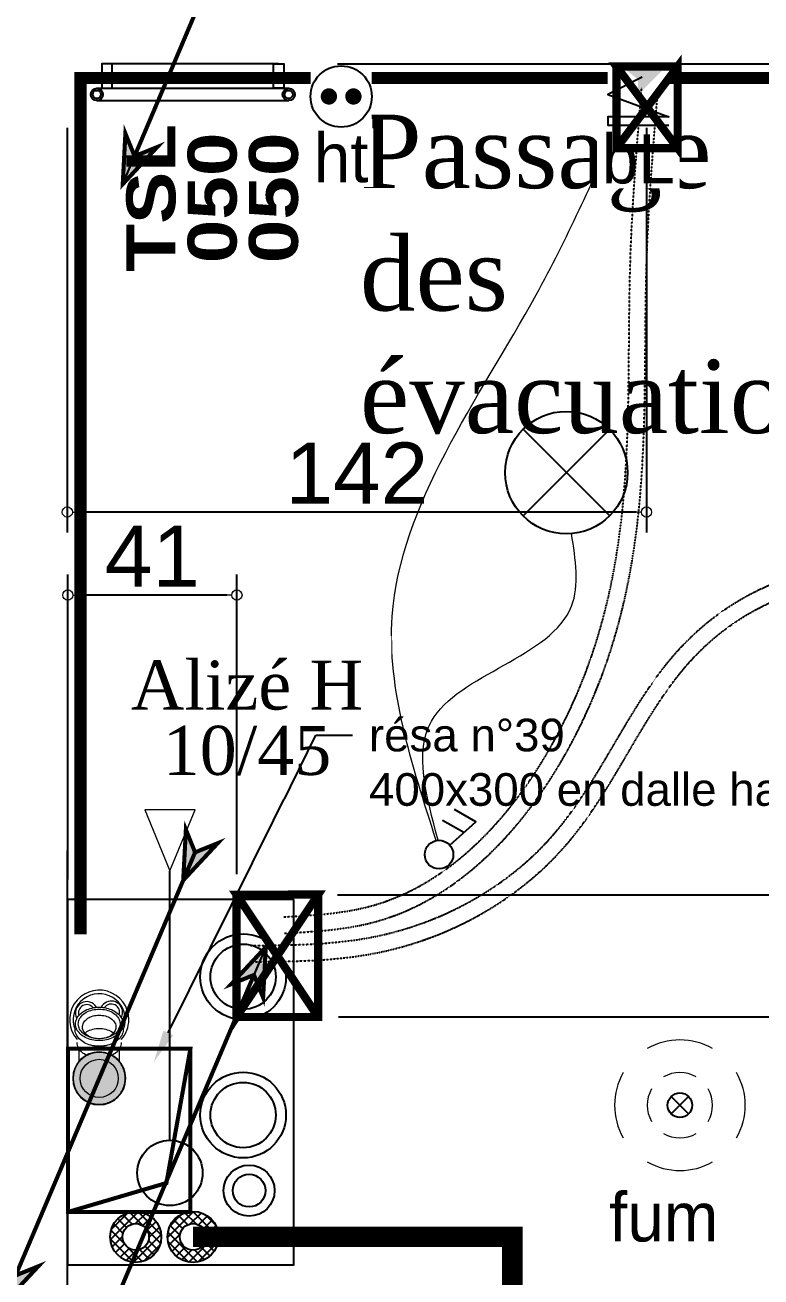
# Model space of a CAD drawing. Header units: millimetres. Extents: x 459337 to 526921, y -375392 to -289779.
# Drawn here: x 469323 to 471125, y -362221 to -359155 of the extents above; entities that cross this region are included whole.
import ezdxf
from ezdxf import colors
from ezdxf.entities.mleader import LeaderData, LeaderLine
from ezdxf.math import Vec2, Vec3

# ---------------------------------------------------------------- set-up
doc = ezdxf.new("R2010")
doc.units = ezdxf.units.MM
doc.set_wipeout_variables(frame=1)
for name, pattern in [('prlm_chauff', [0.93, 0.75, -0.065, 0.05, -0.065]), ('prlm_ef', [0.165, 0.1, -0.065]), ('prlm_eu', [2, 1.25, -0.25, 0.25, -0.25])]:
    doc.linetypes.add(name, pattern=pattern)
for name, color, linetype, lineweight in [('_GAZELEC-BOITE INCORPO', 36, 'Continuous', 18), ('_GAZELEC-RESERVATION', 1, 'Continuous', 18), ('_GAZELEC-RESERVATION 2', 132, 'Continuous', 18)]:
    doc.layers.add(name, color=color, linetype=linetype, lineweight=lineweight)
for name, color, linetype in [('_GAZELEC-EAU CHAUDE', 1, 'Continuous'), ('GAZ-EU FLECHE', 42, 'Continuous'), ('GAZ-FLECHE VMC', 93, 'Continuous'), ('prlm-CHAUFF', 30, 'Continuous'), ('prlm-CHAUFF-CONV', 20, 'Continuous'), ('prlm-EAU-CHU', 42, 'Continuous'), ('prlm-EAU-EF', 161, 'Continuous'), ('prlm-EAU-EUEV', 25, 'Continuous'), ('prlm-ELEC-CFO', 201, 'Continuous'), ('prlm-ELEC-SSI', 230, 'Continuous'), ('prlm-GT', 242, 'Continuous'), ('prlm-VMC', 93, 'Continuous')]:
    doc.layers.add(name, color=color, linetype=linetype)
doc.layers.add('prlm-ZEROPLOT', color=254, linetype='Continuous', plot=False)
doc.styles.add('Arial', font='arial.ttf')
doc.styles.add('prlm-chauff-rad', font='ariblk.ttf', dxfattribs={"height": 12})
doc.styles.add('prlm-eau-euev', font='pala.ttf', dxfattribs={"height": 18})
doc.styles.add('prlm-elec-cfo', font='comic.ttf', dxfattribs={"height": 12})
doc.styles.add('prlm-elec-ssi', font='comic.ttf', dxfattribs={"height": 12})
doc.styles.add('prlm-vmc', font='pala.ttf', dxfattribs={"height": 14})
doc.styles.get("Standard").update_dxf_attribs({"font": 'arial.ttf'})
doc.dimstyles.new('200', dxfattribs={"dimtxt": 150, "dimasz": 25, "dimexe": 50, "dimexo": 50, "dimgap": 20, "dimtad": 1, "dimdec": 0, "dimlfac": 0.1, "dimdsep": 46, "dimtxsty": 'Arial', "dimblk1": 'DOTBLANK', "dimblk2": 'DOTBLANK', "dimsah": 1, "dimcen": 25, "dimclrd": 5, "dimclre": 5, "dimadec": 0, "dimazin": 0, "dimtfac": 1, "dimtdec": 0, "dimtmove": 0, "dimatfit": 3, "dimldrblk": 'DOTBLANK', "dimfxl": 50, "dimtolj": 1, "dimtzin": 0, "dimarcsym": 0})

# ---------------------------------------------------------------- blocks, each defined once
blk = doc.blocks.new('xi.fum')
at = {"color": 0}
blk.add_wipeout([(-10.61, -10.61), (-15, 0), (-10.61, 10.61), (0, 15), (10.61, 10.61), (15, 0), (10.61, -10.61), (0, -15)], dxfattribs=at).dxf.layer = 'prlm-ELEC-SSI'
at = {"layer": 'prlm-ELEC-SSI', "color": 0}
for points in [[(-2.12, 2.12), (2.12, -2.12)], [(2.12, 2.12), (-2.12, -2.12)]]:
    blk.add_lwpolyline(points, dxfattribs=at)
blk.add_circle((0, 0), 3, dxfattribs=at)
at = {"layer": 'prlm-ELEC-SSI', "color": 0, "lineweight": 13}
for radius, start, end in [(16, 60, 120), (16, 150, 210), (8, 60, 120), (16, 330, 30), (8, 150, 210), (8, 330, 30), (8, 240, 300), (16, 240, 300)]:
    blk.add_arc((0, 0), radius, start, end, dxfattribs=at)
blk = doc.blocks.new('xi.tsl-050-050')
at = {"layer": 'prlm-CHAUFF-CONV', "linetype": 'ByBlock', "lineweight": -2}
h = blk.add_hatch(color=0, dxfattribs=at)
edge = h.paths.add_edge_path()
edge.add_arc((-23.5, 7.5), 1.5, 0, 360)
edge = h.paths.add_edge_path(flags=17)
edge.add_arc((-23.5, 7.5), 1, 0, 360)
edge = h.paths.add_edge_path()
edge.add_arc((23.5, 7.5), 1.5, 0, 360)
edge = h.paths.add_edge_path(flags=17)
edge.add_arc((23.5, 7.5), 1, 0, 360)
at = {"layer": 'prlm-CHAUFF-CONV', "color": 0, "linetype": 'ByBlock', "lineweight": -2, "flags": 128}
for points in [[(23.5, 9), (-23.5, 9)], [(23.5, 6), (-23.5, 6)]]:
    blk.add_lwpolyline(points, dxfattribs=at)
at = {"layer": 'prlm-CHAUFF-CONV', "color": 0, "linetype": 'ByBlock', "lineweight": -2}
for points in [[(-19.73, 0), (-22.27, 0), (-22.27, 6), (-19.73, 6)], [(19.73, 0), (22.27, 0), (22.27, 6), (19.73, 6)]]:
    blk.add_lwpolyline(points, close=True, dxfattribs=at)
for centre, radius in [((-23.5, 7.5), 1.5), ((-23.5, 7.5), 1), ((23.5, 7.5), 1.5), ((23.5, 7.5), 1)]:
    blk.add_circle(centre, radius, dxfattribs=at)
at = {"layer": 'prlm-ZEROPLOT', "linetype": 'ByBlock', "lineweight": -2, "flags": 128}
blk.add_lwpolyline([(-21, 0), (21, 0)], dxfattribs=at)
blk = doc.blocks.new('xi.be')
at = {"layer": 'prlm-VMC', "color": 0, "linetype": 'ByBlock', "lineweight": 5, "flags": 128}
blk.add_lwpolyline([(-6.17, -15), (6.17, -15), (0, 0)], close=True, dxfattribs=at)
at = {"layer": 'prlm-VMC', "color": 0, "linetype": 'ByBlock', "lineweight": 5}
blk.add_solid([(0, -1), (5.17, -14), (-5.17, -14), (0, -1)], dxfattribs=at)
blk = doc.blocks.new('xi.chauffage')
at = {"layer": 'prlm-CHAUFF'}
h = blk.add_hatch(dxfattribs=at)
h.set_pattern_fill('ANSI37', color=0, scale=0.5, style=0)
h.paths.add_polyline_path([(6.25, 0, 1), (-6.25, 0, 1)])
h.paths.add_polyline_path([(3.25, 0, 1), (-3.25, 0, 1)], flags=16)
at = {"layer": 'prlm-CHAUFF', "color": 0}
for radius in [6.25, 3.25]:
    blk.add_circle((0, 0), radius, dxfattribs=at)
blk = doc.blocks.new('xi.chu')
at = {"layer": 'prlm-EAU-EUEV', "linetype": 'ByBlock', "lineweight": 5}
blk.add_hatch(color=0, dxfattribs=at).paths.add_polyline_path([(6.5, 0, 1), (-6.5, 0, 1)])
at = {"layer": 'prlm-EAU-EUEV', "color": 0, "linetype": 'ByBlock', "lineweight": 5}
blk.add_circle((0, 0), 6.5, dxfattribs=at)
blk = doc.blocks.new('xi.ventvert')
at = {"layer": 'prlm-CHAUFF', "ltscale": 50}
for radius in [6.25, 4]:
    blk.add_circle((0, 0), radius, dxfattribs=at)
blk = doc.blocks.new('xi.btuni1')
at = {"layer": 'prlm-EAU-CHU', "color": 0, "linetype": 'Continuous', "lineweight": 15}
for p, q in [((7.31, 5), (3.93, 5)), ((3.93, -5), (7.31, -5))]:
    blk.add_line(p, q, dxfattribs=at)
at = {"layer": 'prlm-EAU-CHU', "color": 0, "linetype": 'Continuous', "lineweight": 15, "flags": 128}
for points in [[(5.62, 3.07), (5.77, 3.37), (5.98, 3.7), (6.2, 4.01), (6.44, 4.29), (6.69, 4.54), (6.95, 4.76), (7.23, 4.96), (7.52, 5.11), (7.82, 5.24), (8.12, 5.33), (8.43, 5.39), (8.74, 5.41), (8.77, 5.41)], [(12.25, -5.89), (12.1, -5.9), (11.78, -5.89), (11.46, -5.85), (11.14, -5.77), (10.82, -5.65), (10.52, -5.5), (10.22, -5.32), (9.93, -5.11), (9.66, -4.87), (9.4, -4.59), (9.16, -4.29), (8.93, -3.96), (8.72, -3.61), (8.54, -3.24), (8.37, -2.85), (8.22, -2.44), (8.1, -2.02), (8, -1.58), (7.93, -1.14), (7.88, -0.68), (7.85, -0.23), (7.85, 0.23), (7.88, 0.68), (7.93, 1.14), (8, 1.58), (8.1, 2.02), (8.22, 2.44), (8.37, 2.85), (8.54, 3.24), (8.72, 3.61), (8.93, 3.96), (9.16, 4.29), (9.4, 4.59), (9.66, 4.87), (9.93, 5.11), (10.22, 5.32), (10.52, 5.5), (10.82, 5.65), (11.14, 5.77), (11.46, 5.85), (11.78, 5.89), (12.1, 5.9), (12.25, 5.89)], [(17.43, 0), (17.42, -0.46), (17.38, -0.91), (17.32, -1.35), (17.23, -1.79), (17.12, -2.22), (16.98, -2.63), (16.83, -3.03), (16.65, -3.41), (16.45, -3.77), (16.23, -4.1), (15.99, -4.41), (15.74, -4.69), (15.47, -4.95), (15.19, -5.17), (14.9, -5.36), (14.6, -5.52), (14.29, -5.64), (13.97, -5.73), (13.65, -5.78), (13.33, -5.8), (13.01, -5.78), (12.69, -5.73), (12.37, -5.64), (12.06, -5.52), (11.76, -5.36), (11.47, -5.17), (11.19, -4.95), (10.92, -4.69), (10.67, -4.41), (10.43, -4.1), (10.21, -3.77), (10.01, -3.41), (9.83, -3.03), (9.67, -2.63), (9.54, -2.22), (9.43, -1.79), (9.34, -1.35), (9.28, -0.91), (9.24, -0.46), (9.23, 0), (9.24, 0.46), (9.28, 0.91), (9.34, 1.35), (9.43, 1.79), (9.54, 2.22), (9.67, 2.63), (9.83, 3.03), (10.01, 3.41), (10.21, 3.77), (10.43, 4.1), (10.67, 4.41), (10.92, 4.69), (11.19, 4.95), (11.47, 5.17), (11.76, 5.36), (12.06, 5.52), (12.37, 5.64), (12.69, 5.73), (13.01, 5.78), (13.33, 5.8), (13.65, 5.78), (13.97, 5.73), (14.29, 5.64), (14.6, 5.52), (14.9, 5.36), (15.19, 5.17), (15.47, 4.95), (15.74, 4.69), (15.99, 4.41), (16.23, 4.1), (16.45, 3.77), (16.65, 3.41), (16.83, 3.03), (16.98, 2.63), (17.12, 2.22), (17.23, 1.79), (17.32, 1.35), (17.38, 0.91), (17.42, 0.46), (17.43, 0)], [(16.95, 0), (16.94, -0.43), (16.9, -0.85), (16.84, -1.27), (16.75, -1.68), (16.64, -2.08), (16.5, -2.47), (16.35, -2.84), (16.17, -3.18), (15.97, -3.51), (15.75, -3.81), (15.52, -4.08), (15.27, -4.33), (15.01, -4.54), (14.73, -4.72), (14.45, -4.87), (14.16, -4.99), (13.86, -5.07), (13.56, -5.11), (13.25, -5.12), (12.95, -5.1), (12.65, -5.03), (12.35, -4.93), (12.07, -4.8), (11.79, -4.64), (11.52, -4.44), (11.26, -4.21), (11.02, -3.95), (10.79, -3.66), (10.59, -3.35), (10.4, -3.01), (10.23, -2.65), (10.08, -2.28), (9.96, -1.89), (9.86, -1.48), (9.79, -1.07), (9.73, -0.64), (9.71, -0.21), (9.71, 0.21), (9.73, 0.64), (9.79, 1.07), (9.86, 1.48), (9.96, 1.89), (10.08, 2.28), (10.23, 2.65), (10.4, 3.01), (10.59, 3.35), (10.79, 3.66), (11.02, 3.95), (11.26, 4.21), (11.52, 4.44), (11.79, 4.64), (12.07, 4.8), (12.35, 4.93), (12.65, 5.03), (12.95, 5.1), (13.25, 5.12), (13.56, 5.11), (13.86, 5.07), (14.16, 4.99), (14.45, 4.87), (14.73, 4.72), (15.01, 4.54), (15.27, 4.33), (15.52, 4.08), (15.75, 3.81), (15.97, 3.51), (16.17, 3.18), (16.35, 2.84), (16.5, 2.47), (16.64, 2.08), (16.75, 1.68), (16.84, 1.27), (16.9, 0.85), (16.94, 0.43), (16.95, 0)], [(9.81, 1.21), (9.83, 1.32), (9.93, 1.68), (10.06, 2.02), (10.2, 2.35), (10.37, 2.65), (10.55, 2.93), (10.76, 3.19), (10.98, 3.42), (11.21, 3.61), (11.45, 3.78), (11.71, 3.91), (11.97, 4.01), (12.24, 4.07), (12.51, 4.1), (12.78, 4.09), (13.05, 4.04), (13.32, 3.96), (13.58, 3.85), (13.83, 3.7), (14.07, 3.52), (14.29, 3.31), (14.51, 3.06), (14.7, 2.8), (14.88, 2.5), (15.03, 2.19), (15.16, 1.85), (15.28, 1.5), (15.36, 1.14), (15.43, 0.76), (15.47, 0.38), (15.48, 0)], [(11.1, 3.52), (11.25, 3.31), (11.45, 3.01), (11.62, 2.69), (11.78, 2.34), (11.91, 1.98), (12.02, 1.6), (12.11, 1.21), (12.17, 0.81), (12.21, 0.41), (12.22, 0)], [(15.48, 0), (15.47, -0.38), (15.43, -0.76), (15.36, -1.14), (15.28, -1.5), (15.16, -1.85), (15.03, -2.19), (14.88, -2.5), (14.7, -2.8), (14.51, -3.06), (14.29, -3.31), (14.07, -3.52), (13.83, -3.7), (13.58, -3.85), (13.32, -3.96), (13.05, -4.04), (12.78, -4.09), (12.51, -4.1), (12.24, -4.07), (11.97, -4.01), (11.71, -3.91), (11.45, -3.78), (11.21, -3.61), (10.98, -3.42), (10.76, -3.19), (10.55, -2.93), (10.37, -2.65), (10.2, -2.35), (10.06, -2.02), (9.93, -1.68), (9.83, -1.32), (9.81, -1.21)], [(12.22, 0), (12.21, -0.41), (12.17, -0.81), (12.11, -1.21), (12.02, -1.6), (11.91, -1.98), (11.78, -2.34), (11.62, -2.69), (11.45, -3.01), (11.25, -3.31), (11.1, -3.52)], [(8.77, -5.41), (8.74, -5.41), (8.43, -5.39), (8.12, -5.33), (7.82, -5.24), (7.52, -5.11), (7.23, -4.96), (6.95, -4.76), (6.69, -4.54), (6.44, -4.29), (6.2, -4.01), (5.98, -3.7), (5.77, -3.37), (5.62, -3.07)]]:
    blk.add_lwpolyline(points, dxfattribs=at)
at = {"layer": 'prlm-EAU-CHU', "color": 0, "linetype": 'Continuous', "lineweight": 15}
blk.add_circle((0, 0), 4.67, dxfattribs=at)
for centre, radius, start, end in [((0, 0), 6.36, 101.3941, 108.6059), ((0, 0), 6.36, 93.6059, 101.3941), ((0, 0), 6.36, 86.3941, 93.6059), ((0, 0), 6.36, 78.6059, 86.3941), ((0, 0), 6.36, 71.3941, 78.6059), ((14.36, 0), 7.25, 270, 131.7371), ((14.36, 0), 6.37, 270, 112.2507), ((0, 0), 6.36, 146.3941, 153.6059), ((0, 0), 6.36, 138.6059, 146.3941), ((0, 0), 6.36, 131.3941, 138.6059), ((0, 0), 6.36, 123.6059, 131.3941), ((0, 0), 6.36, 116.3941, 123.6059), ((0, 0), 6.36, 108.6059, 116.3941), ((0, 0), 6.36, 63.6059, 71.3941), ((0, 0), 6.36, 56.3941, 63.6059), ((0, 0), 6.36, 48.6059, 56.3941), ((0, 0), 6.36, 41.3941, 48.6059), ((0, 0), 6.36, 33.6059, 41.3941), ((0, 0), 6.36, 26.3941, 33.6059), ((16.02, 3.06), 2.77, 299.9419, 119.0219), ((16.02, 3.06), 2.03, 308.8526, 107.3781), ((0, 0), 6.36, 176.3941, 183.6059), ((0, 0), 6.36, 168.6059, 176.3941), ((0, 0), 6.36, 161.3941, 168.6059), ((0, 0), 6.36, 153.6059, 161.3941), ((0, 0), 6.36, 18.6059, 26.3941), ((0, 0), 6.36, 11.3941, 18.6059), ((0, 0), 6.36, 3.6059, 11.3941), ((0, 0), 6.36, 356.3941, 3.6059), ((15.34, 0), 7.51, 166.4411, 193.5589), ((0, 0), 6.36, 183.6059, 191.3941), ((0, 0), 6.36, 191.3941, 198.6059), ((0, 0), 6.36, 198.6059, 206.3941), ((0, 0), 6.36, 206.3941, 213.6059), ((0, 0), 6.36, 326.3941, 333.6059), ((0, 0), 6.36, 333.6059, 341.3941), ((0, 0), 6.36, 341.3941, 348.6059), ((0, 0), 6.36, 348.6059, 356.3941), ((16.17, -2.97), 2.03, 251.5467, 55.3261), ((16.17, -2.97), 2.77, 271.4166, 63.2955), ((0, 0), 6.36, 213.6059, 221.3941), ((0, 0), 6.36, 221.3941, 228.6059), ((0, 0), 6.36, 228.6059, 236.3941), ((0, 0), 6.36, 236.3941, 243.6059), ((0, 0), 6.36, 243.6059, 251.3941), ((0, 0), 6.36, 251.3941, 258.6059), ((0, 0), 6.36, 281.3941, 288.6059), ((0, 0), 6.36, 288.6059, 296.3941), ((0, 0), 6.36, 296.3941, 303.6059), ((0, 0), 6.36, 303.6059, 311.3941), ((0, 0), 6.36, 311.3941, 318.6059), ((0, 0), 6.36, 318.6059, 326.3941), ((14.36, 0), 7.25, 228.2629, 270), ((14.36, 0), 6.37, 247.7493, 270), ((16.17, -2.97), 2.77, 241.1481, 271.4166), ((0, 0), 6.36, 258.6059, 266.3941), ((0, 0), 6.36, 266.3941, 273.6059), ((0, 0), 6.36, 273.6059, 281.3941)]:
    blk.add_arc(centre, radius, start, end, dxfattribs=at)
blk = doc.blocks.new('xi.PCHT')
at = {"color": 0, "lineweight": 5}
blk.add_wipeout([(-7.5, -7.5), (7.5, -7.5), (7.5, 7.5), (-7.5, 7.5)], dxfattribs=at).dxf.layer = 'prlm-ELEC-CFO'
at = {"layer": 'prlm-ELEC-CFO', "color": 0, "linetype": 'ByBlock', "lineweight": 5, "const_width": 2}
for points in [[(-4, 0, 1), (-2, 0, 1)], [(2, 0, 1), (4, 0, 1)]]:
    blk.add_lwpolyline(points, format="xyb", close=True, dxfattribs=at)
at = {"layer": 'prlm-ELEC-CFO', "color": 0, "linetype": 'ByBlock', "lineweight": -2}
blk.add_circle((0, 0), 7.5, dxfattribs=at)
blk = doc.blocks.new('xi.DA')
at = {"layer": 'prlm-ELEC-CFO', "color": 0}
for points in [[(0.61, -1.67), (7.04, 4.05), (1.81, 7.01)], [(4.05, 1.39), (-1.17, 4.34)]]:
    blk.add_lwpolyline(points, dxfattribs=at)
blk.add_circle((-2, -4), 3.5, dxfattribs=at)
blk = doc.blocks.new('xi.PTCE')
at = {"layer": 'prlm-ELEC-CFO', "color": 0}
for points in [[(-10.61, 10.61), (10.61, -10.61)], [(10.61, 10.61), (-10.61, -10.61)]]:
    blk.add_lwpolyline(points, dxfattribs=at)
at = {"layer": 'prlm-ELEC-CFO', "color": 0, "linetype": 'ByBlock'}
blk.add_circle((0, 0), 15, dxfattribs=at)
blk = doc.blocks.new('xi.BL')
at = {"color": 0, "lineweight": 5}
blk.add_wipeout([(-7.5, -7.5), (7.5, -7.5), (7.5, 7.5), (-7.5, 7.5)], dxfattribs=at).dxf.layer = 'prlm-ELEC-CFO'
at = {"layer": 'prlm-ELEC-CFO', "lineweight": 5}
blk.add_hatch(color=0, dxfattribs=at).paths.add_polyline_path([(-3, 6), (-0.1, 3.7), (0, 0), (7.5, 7.5)])
at = {"layer": 'prlm-ELEC-CFO', "color": 0}
blk.add_lwpolyline([(0.95, 4.23), (-7.5, 0), (7.5, -5.5), (-7.5, -5.5), (-7.5, -7.5), (7.5, -7.5)], dxfattribs=at)
blk = doc.blocks.new('FLECHE1')
h = blk.add_hatch(color=256)
h.dxf.hatch_style = 1
h.paths.add_polyline_path([(495907.1, -370439.6), (495913.6, -370315.5), (495936.1, -370371.1), (495991.7, -370348.6)])
for p, q in [((495907.1, -370439.6), (496141.3, -369887.2)), ((495913.6, -370315.5), (495907.1, -370439.6)), ((495913.6, -370315.5), (495907.1, -370439.6)), ((495936.1, -370371.1), (495913.6, -370315.5)), ((495936.1, -370371.1), (495913.6, -370315.5)), ((495991.7, -370348.6), (495907.1, -370439.6)), ((495907.1, -370439.6), (495991.7, -370348.6)), ((495936.1, -370371.1), (495991.7, -370348.6)), ((495991.7, -370348.6), (495936.1, -370371.1)), ((495907.1, -370439.6), (495936.1, -370371.1))]:
    blk.add_line(p, q)
at = {"const_width": 10}
for points in [[(495936.1, -370371.1), (496141.3, -369887.2)], [(495907.1, -370439.6), (495913.6, -370315.5), (495936.1, -370371.1), (495991.7, -370348.6), (495907.1, -370439.6)]]:
    blk.add_lwpolyline(points, dxfattribs=at)
blk = doc.blocks.new('FLECHE2')
h = blk.add_hatch(color=256)
h.dxf.hatch_style = 1
h.paths.add_polyline_path([(496271.9, -370023.3), (496278.4, -369899.2), (496300.9, -369954.8), (496356.5, -369932.3)])
at = {"const_width": 10}
for points in [[(496066.7, -370507.2), (496300.9, -369954.8), (496356.5, -369932.3), (496271.9, -370023.3), (496300.9, -369954.8), (496278.4, -369899.2), (496271.9, -370023.3), (496356.5, -369932.3), (496300.9, -369954.8), (496278.4, -369899.2), (496271.9, -370023.3)], [(496271.9, -370023.3), (496278.4, -369899.2), (496300.9, -369954.8), (496356.5, -369932.3), (496271.9, -370023.3)]]:
    blk.add_lwpolyline(points, dxfattribs=at)
blk = doc.blocks.new('_DOTBLANK')
at = {"color": 0, "linetype": 'ByBlock'}
blk.add_line((-0.5, 0), (-1, 0), dxfattribs=at)
blk.add_circle((0, 0), 0.5, dxfattribs=at)
blk = doc.blocks.new('*D128')
at = {"layer": '_GAZELEC-BOITE INCORPO', "color": 5, "lineweight": -2, "transparency": 16777216}
for p, q in [((469426.4, -359406.5), (469426.4, -360397.6)), ((470844.7, -359406.5), (470844.7, -360397.6)), ((470819.7, -360347.6), (469451.4, -360347.6))]:
    blk.add_line(p, q, dxfattribs=at)
at = {"layer": '_GAZELEC-BOITE INCORPO', "color": 5, "lineweight": -2, "transparency": 16777216, "xscale": 25, "yscale": 25, "zscale": 25, "rotation": 180}
blk.add_blockref('_DOTBLANK', (469426.4, -360347.6), dxfattribs=at)
at = {"layer": '_GAZELEC-BOITE INCORPO', "color": 5, "lineweight": -2, "transparency": 16777216, "xscale": 25, "yscale": 25, "zscale": 25}
blk.add_blockref('_DOTBLANK', (470844.7, -360347.6), dxfattribs=at)
at = {"layer": '_GAZELEC-BOITE INCORPO', "color": 0, "transparency": 16777216, "insert": (470135.5, -360252.3), "char_height": 150, "attachment_point": 5, "style": 'Arial'}
blk.add_mtext('\\A1;142', dxfattribs=at)
blk = doc.blocks.new('*D130')
at = {"layer": '_GAZELEC-BOITE INCORPO', "color": 5, "lineweight": -2, "transparency": 16777216}
for p, q in [((469426.4, -361177), (469426.4, -362729.7)), ((471848.8, -361177), (471848.8, -362729.7)), ((471823.8, -362679.7), (469451.4, -362679.7))]:
    blk.add_line(p, q, dxfattribs=at)
at = {"layer": '_GAZELEC-BOITE INCORPO', "color": 5, "lineweight": -2, "transparency": 16777216, "xscale": 25, "yscale": 25, "zscale": 25, "rotation": 180}
blk.add_blockref('_DOTBLANK', (469426.4, -362679.7), dxfattribs=at)
at = {"layer": '_GAZELEC-BOITE INCORPO', "color": 5, "lineweight": -2, "transparency": 16777216, "xscale": 25, "yscale": 25, "zscale": 25}
blk.add_blockref('_DOTBLANK', (471848.8, -362679.7), dxfattribs=at)
at = {"layer": '_GAZELEC-BOITE INCORPO', "color": 0, "transparency": 16777216, "insert": (470637.6, -362584.4), "char_height": 150, "attachment_point": 5, "style": 'Arial'}
blk.add_mtext('\\A1;242', dxfattribs=at)
blk = doc.blocks.new('*D131')
at = {"layer": '_GAZELEC-BOITE INCORPO', "color": 5, "lineweight": -2, "transparency": 16777216}
for p, q in [((470087.8, -359249.7), (471421, -359249.7)), ((471371, -361260.4), (471371, -359274.7)), ((470087.8, -361285.4), (471421, -361285.4))]:
    blk.add_line(p, q, dxfattribs=at)
at = {"layer": '_GAZELEC-BOITE INCORPO', "color": 5, "lineweight": -2, "transparency": 16777216, "xscale": 25, "yscale": 25, "zscale": 25}
for p, rotation in [((471371, -359249.7), 90), ((471371, -361285.4), 270)]:
    blk.add_blockref('_DOTBLANK', p, dxfattribs=dict(at, rotation=rotation))
at = {"layer": '_GAZELEC-BOITE INCORPO', "color": 0, "transparency": 16777216, "insert": (471274.4, -360267.5), "char_height": 150, "attachment_point": 5, "rotation": 90, "style": 'Arial'}
blk.add_mtext('\\A1;204', dxfattribs=at)
blk = doc.blocks.new('*D132')
at = {"layer": '_GAZELEC-BOITE INCORPO', "color": 5, "lineweight": -2, "transparency": 16777216}
for p, q in [((470090.4, -361285.1), (471421, -361285.1)), ((471371, -361310.1), (471371, -361558.9)), ((470090.4, -361583.9), (471421, -361583.9))]:
    blk.add_line(p, q, dxfattribs=at)
at = {"layer": '_GAZELEC-BOITE INCORPO', "color": 5, "lineweight": -2, "transparency": 16777216, "xscale": 25, "yscale": 25, "zscale": 25}
for p, rotation in [((471371, -361285.1), 90), ((471371, -361583.9), 270)]:
    blk.add_blockref('_DOTBLANK', p, dxfattribs=dict(at, rotation=rotation))
at = {"layer": '_GAZELEC-BOITE INCORPO', "color": 0, "transparency": 16777216, "insert": (471274.4, -361434.5), "char_height": 150, "attachment_point": 5, "rotation": 90, "style": 'Arial'}
blk.add_mtext('\\A1;30', dxfattribs=at)
blk = doc.blocks.new('*D133')
at = {"layer": '_GAZELEC-BOITE INCORPO', "color": 5, "lineweight": -2, "transparency": 16777216}
for p, q in [((469427.8, -361247.7), (469427.8, -360500.9)), ((469841.8, -361234.6), (469841.8, -360500.9)), ((469816.8, -360550.9), (469452.8, -360550.9))]:
    blk.add_line(p, q, dxfattribs=at)
at = {"layer": '_GAZELEC-BOITE INCORPO', "color": 5, "lineweight": -2, "transparency": 16777216, "xscale": 25, "yscale": 25, "zscale": 25, "rotation": 180}
blk.add_blockref('_DOTBLANK', (469427.8, -360550.9), dxfattribs=at)
at = {"layer": '_GAZELEC-BOITE INCORPO', "color": 5, "lineweight": -2, "transparency": 16777216, "xscale": 25, "yscale": 25, "zscale": 25}
blk.add_blockref('_DOTBLANK', (469841.8, -360550.9), dxfattribs=at)
at = {"layer": '_GAZELEC-BOITE INCORPO', "color": 0, "transparency": 16777216, "insert": (469634.8, -360455.6), "char_height": 150, "attachment_point": 5, "style": 'Arial'}
blk.add_mtext('\\A1;41', dxfattribs=at)

msp = doc.modelspace()

# ---------------------------------------------------------------- linework, layer by layer
at = {"layer": '_GAZELEC-BOITE INCORPO', "const_width": 20}
msp.add_lwpolyline([(469840.82, -361484.637), (469840.845, -361584.637), (470040.845, -361584.589), (470040.772, -361284.595), (469840.769, -361284.644), (469840.851, -361584.637), (470040.772, -361284.595), (469840.769, -361284.644), (470040.838, -361584.589)], dxfattribs=at)
at = {"layer": '_GAZELEC-RESERVATION 2', "const_width": 10}
msp.add_lwpolyline([(469727.82, -361662.045), (469727.82, -362062.061), (469427.82, -362062.061), (469427.82, -361662.045), (469727.82, -361662.045), (469669.046, -361991.147), (469427.82, -362062.061)], dxfattribs=at)
at = {"layer": 'prlm-CHAUFF', "ltscale": 50}
for centre, radius in [((469856.939, -361485.949), 105), ((469856.939, -361485.949), 80), ((469856.939, -361824.554), 105), ((469856.939, -361824.554), 80)]:
    msp.add_circle(centre, radius, dxfattribs=at)
at = {"layer": 'prlm-EAU-EUEV', "linetype": 'prlm_eu', "ltscale": 50, "const_width": 30, "flags": 128}
msp.add_lwpolyline([(471465.269, -359284.407), (469458.742, -359284.407), (469458.742, -361382.255)], dxfattribs=at)
at = {"layer": 'prlm-ELEC-CFO', "lineweight": 13}
for points in [[(470330.02, -361152.315), (470222.111, -360603.49), (470574.793, -359815.189), (470774.334, -359399.702)], [(470334.796, -361151.713), (470318.298, -360859.848), (470661.361, -360577.854), (470661.361, -360400.448)]]:
    msp.add_spline(points, degree=3, dxfattribs=at)
at = {"layer": 'prlm-GT'}
msp.add_lwpolyline([(469981.355, -361296.657), (469426.457, -361296.657), (469426.457, -362191.628), (469981.355, -362191.628)], close=True, dxfattribs=at)
at = {"layer": 'prlm-VMC'}
msp.add_lwpolyline([(469677.685, -361886.542), (469677.685, -361886.542), (469677.685, -361226.622)], dxfattribs=at)
msp.add_circle((469677.685, -361966.542), 80, dxfattribs=at)

# ---------------------------------------------------------------- block references
at = {"layer": 'GAZ-EU FLECHE'}
for name, p in [('FLECHE2', (-26561.607, 8773.623)), ('FLECHE1', (-26636.247, 8153.561))]:
    msp.add_blockref(name, p, dxfattribs=at)
at = {"layer": 'GAZ-FLECHE VMC', "rotation": 180}
for name, p in [('FLECHE1', (965819.528, -731852.603)), ('FLECHE2', (965744.889, -732472.666))]:
    msp.add_blockref(name, p, dxfattribs=at)
at = {"layer": 'prlm-CHAUFF', "xscale": 10, "yscale": 10, "zscale": 10}
for name, p in [('xi.ventvert', (469871.653, -362009.761)), ('xi.chauffage', (469593.951, -362123.115)), ('xi.chauffage', (469734.253, -362123.115))]:
    msp.add_blockref(name, p, dxfattribs=at)
at = {"layer": 'prlm-CHAUFF-CONV', "xscale": 10, "yscale": 10, "zscale": 10, "rotation": 179.9999933331185}
msp.add_blockref('xi.tsl-050-050', (469733.732, -359249.702), dxfattribs=at)
at = {"layer": 'prlm-EAU-CHU', "ltscale": 50, "xscale": 10, "yscale": 10, "zscale": 10, "rotation": 90.0000000000001}
msp.add_blockref('xi.btuni1', (469504.532, -361734.725), dxfattribs=at)
at = {"layer": 'prlm-EAU-EUEV', "xscale": -10, "yscale": 10, "zscale": 10, "rotation": 90.0000000000004}
msp.add_blockref('xi.chu', (469504.532, -361734.725), dxfattribs=at)
at = {"layer": 'prlm-ELEC-CFO', "xscale": 10, "yscale": 10, "zscale": 10}
for name, p in [('xi.PTCE', (470648.536, -360250.998)), ('xi.DA', (470356.772, -361146.657))]:
    msp.add_blockref(name, p, dxfattribs=at)
at = {"layer": 'prlm-ELEC-SSI', "xscale": 10, "yscale": 10, "zscale": 10}
msp.add_blockref('xi.fum', (470926.633, -361800.56), dxfattribs=at)
at = {"layer": 'prlm-VMC', "xscale": 10, "yscale": 10, "zscale": 10, "rotation": 179.9999933325002}
msp.add_blockref('xi.be', (469677.685, -361226.622), dxfattribs=at)

# ---------------------------------------------------------------- texts
at = {"layer": 'prlm-EAU-EUEV', "insert": (470143.131, -359374.105), "char_height": 180, "attachment_point": 1, "style": 'prlm-eau-euev'}
msp.add_mtext_dynamic_manual_height_columns('Passage des évacuations', width=206.15903, gutter_width=90, heights=[0], dxfattribs=at)
at = {"layer": 'prlm-ELEC-SSI', "lineweight": 20, "insert": (470887.169, -362014.235), "char_height": 120, "attachment_point": 2, "line_spacing_factor": 0.8, "style": 'prlm-elec-ssi', "bg_fill": 3, "box_fill_scale": 0.95, "bg_fill_color": 256, "bg_fill_transparency": 0}
msp.add_mtext('fum', dxfattribs=at)

# ---------------------------------------------------------------- dimensions: what is measured, and where the dimension line sits
at = {"layer": '_GAZELEC-BOITE INCORPO'}
dim = msp.add_linear_dim(base=(471370.987, -361583.918), p1=(470040.373, -361285.112), p2=(470040.373, -361583.918), angle=90, dimstyle='200', dxfattribs=at)
dim.commit()
dim.dimension.update_dxf_attribs({"geometry": '*D132', "text_midpoint": (471274.35, -361434.515)})

# ---------------------------------------------------------------- next in the draw order: linework, layer by layer
at = {"layer": 'prlm-CHAUFF', "linetype": 'prlm_chauff', "ltscale": 50, "const_width": 50, "flags": 128}
msp.add_lwpolyline([(469734.253, -362123.115), (470516.317, -362123.115), (470516.317, -363455.546), (471544.024, -363455.546), (471544.024, -362792.538), (471421.671, -362792.538)], dxfattribs=at)

# ---------------------------------------------------------------- next in the draw order: texts
at = {"layer": 'prlm-ELEC-CFO', "lineweight": 20, "char_height": 120, "attachment_point": 5, "line_spacing_factor": 0.8, "style": 'prlm-elec-cfo', "bg_fill": 3, "box_fill_scale": 1.1, "bg_fill_color": 256, "bg_fill_transparency": 0}
for s, insert in [('ht', (470097.07, -359480.463)), ('bL', (470824.877, -359483.53))]:
    msp.add_mtext(s, dxfattribs=dict(at, insert=insert))
at = {"layer": 'prlm-VMC', "ltscale": 25, "insert": (469866.519, -360852.308), "char_height": 120, "width": 586.14744, "attachment_point": 5, "line_spacing_factor": 0.8, "style": 'prlm-vmc', "bg_fill": 2}
msp.add_mtext('Alizé H 10/45', dxfattribs=at)

# ---------------------------------------------------------------- next in the draw order: dimensions: what is measured, and where the dimension line sits
at = {"layer": '_GAZELEC-BOITE INCORPO'}
dim = msp.add_linear_dim(base=(469426.405, -362679.702), p1=(471848.761, -361126.979), p2=(469426.405, -361126.979), dimstyle='200', dxfattribs=at)
dim.commit()
dim.dimension.update_dxf_attribs({"geometry": '*D130', "text_midpoint": (470637.583, -362584.396)})

# ---------------------------------------------------------------- next in the draw order: linework, layer by layer
at = {"layer": '_GAZELEC-EAU CHAUDE', "linetype": 'prlm_ef'}
msp.add_spline([(469875.399, -361409.236), (470186.094, -361386.189), (470602.59, -361153.812), (470931.172, -360676.763), (471273.447, -360487.318), (471690.438, -360558.032), (471872.111, -361201.914)], degree=3, dxfattribs=at)
at = {"layer": 'prlm-EAU-EF', "linetype": 'prlm_ef'}
msp.add_open_spline([(469875.679, -361449.235), (469909.585, -361448.998), (469943.773, -361448.761), (470012.584, -361446.818), (470047.208, -361445.111), (470116.75, -361438.68), (470151.67, -361433.955), (470193.18, -361425.601), (470199.735, -361424.2), (470212.817, -361421.237), (470219.347, -361419.675), (470238.897, -361414.749), (470251.877, -361411.147), (470290.599, -361399.407), (470316.124, -361390.335), (470381.73, -361363.488), (470421.103, -361343.797), (470496.25, -361298.598), (470532.025, -361273.089), (470575.217, -361236.466), (470584.891, -361227.837), (470601.837, -361211.918), (470609.196, -361204.714), (470620.76, -361192.906), (470625.067, -361188.394), (470632.543, -361180.356), (470635.738, -361176.852), (470642.044, -361169.798), (470645.158, -361166.248), (470654.388, -361155.528), (470660.39, -361148.291), (470677.989, -361126.349), (470689.178, -361111.413), (470717.208, -361071.953), (470733.375, -361047.099), (470764.433, -360997.06), (470779.324, -360971.874), (470808.718, -360921.885), (470823.22, -360897.082), (470852.661, -360848.561), (470867.599, -360824.843), (470898.685, -360779.167), (470914.831, -360757.211), (470939.46, -360727.328), (470947.156, -360718.444), (470958.741, -360705.807), (470962.456, -360701.86), (470970.001, -360694.058), (470973.829, -360690.205), (470985.473, -360678.796), (470993.452, -360671.387), (471018.007, -360649.793), (471035.204, -360636.239), (471084.252, -360601.771), (471117.615, -360582.731), (471188.179, -360551.24), (471225.378, -360538.788), (471272.489, -360528.246), (471280.87, -360526.56), (471297.787, -360523.539), (471306.32, -360522.204), (471332.079, -360518.732), (471349.466, -360517.127), (471392.557, -360514.951), (471418.315, -360515.226), (471468.958, -360518.953), (471493.844, -360522.407), (471541.674, -360532.461), (471564.617, -360539.063), (471601.68, -360553.08), (471616.501, -360559.784), (471637.134, -360570.895), (471643.683, -360574.728), (471653.881, -360581.218), (471657.685, -360583.767), (471665.432, -360589.235), (471669.351, -360592.165), (471676.996, -360598.211), (471680.717, -360601.324), (471691.593, -360610.93), (471698.461, -360617.692), (471713.961, -360634.614), (471722.284, -360645.098), (471737.759, -360667.428), (471744.909, -360679.275), (471758.124, -360704.291), (471764.188, -360717.461), (471775.303, -360745.04), (471780.354, -360759.449), (471789.521, -360789.394), (471793.637, -360804.929), (471803.192, -360846.399), (471807.988, -360873.089), (471815.876, -360928.436), (471818.968, -360957.092), (471823.925, -361015.83), (471825.791, -361045.912), (471828.805, -361106.984), (471829.953, -361137.974), (471831.391, -361180.495), (471831.761, -361191.849), (471832.132, -361203.218)], degree=3, knots=[0, 0, 0, 0, 101.35952808, 101.35952808, 202.71905616, 202.71905616, 304.07858424, 304.07858424, 323.0788831, 323.0788831, 342.07918197, 342.07918197, 380.0797797, 380.0797797, 456.08097516, 456.08097516, 578.85107996, 578.85107996, 701.62118476, 701.62118476, 738.0949181, 738.0949181, 767.1182623, 767.1182623, 784.7167501, 784.7167501, 798.10755223, 798.10755223, 811.49835437, 811.49835437, 838.27995865, 838.27995865, 891.8431672, 891.8431672, 977.82479064, 977.82479064, 1063.80641408, 1063.80641408, 1149.78803752, 1149.78803752, 1235.76966096, 1235.76966096, 1321.7512844, 1321.7512844, 1359.46794499, 1359.46794499, 1376.94911759, 1376.94911759, 1394.43029019, 1394.43029019, 1429.39263539, 1429.39263539, 1499.31732579, 1499.31732579, 1620.41605706, 1620.41605706, 1741.51478832, 1741.51478832, 1767.44964539, 1767.44964539, 1793.38450245, 1793.38450245, 1845.25421658, 1845.25421658, 1921.59406845, 1921.59406845, 1997.93392032, 1997.93392032, 2074.2737722, 2074.2737722, 2129.83304021, 2129.83304021, 2157.03803037, 2157.03803037, 2173.88205016, 2173.88205016, 2192.27051186, 2192.27051186, 2210.65897356, 2210.65897356, 2247.43589696, 2247.43589696, 2298.05642685, 2298.05642685, 2348.67695674, 2348.67695674, 2399.29748663, 2399.29748663, 2449.91801652, 2449.91801652, 2500.53854641, 2500.53854641, 2580.84331849, 2580.84331849, 2661.14809057, 2661.14809057, 2741.45286265, 2741.45286265, 2821.75763473, 2821.75763473, 2850.91531711, 2850.91531711, 2850.91531711, 2850.91531711], dxfattribs=at)

# ---------------------------------------------------------------- next in the draw order: block references
at = {"layer": 'prlm-ELEC-CFO', "xscale": 10, "yscale": 10, "zscale": 10}
for name, p in [('xi.PCHT', (470097.07, -359329.702)), ('xi.BL', (470824.877, -359324.702))]:
    msp.add_blockref(name, p, dxfattribs=at)

# ---------------------------------------------------------------- next in the draw order: texts
at = {"layer": 'prlm-CHAUFF-CONV', "lineweight": 20, "insert": (469781.988, -359578.072), "char_height": 120, "width": 328.23602, "attachment_point": 5, "rotation": 90, "line_spacing_factor": 0.75, "style": 'prlm-chauff-rad', "bg_fill": 3, "box_fill_scale": 1.1, "bg_fill_color": 256, "bg_fill_transparency": 0}
msp.add_mtext('TSL\\P050\\P050', dxfattribs=at)

# ---------------------------------------------------------------- next in the draw order: dimensions: what is measured, and where the dimension line sits
at = {"layer": '_GAZELEC-BOITE INCORPO'}
dim = msp.add_linear_dim(base=(469427.773, -360550.87), p1=(469841.831, -361284.643), p2=(469427.773, -361297.669), dimstyle='200', dxfattribs=at)
dim.commit()
dim.dimension.update_dxf_attribs({"geometry": '*D133', "text_midpoint": (469634.802, -360455.563)})

# ---------------------------------------------------------------- next in the draw order: leaders
at = {"layer": '_GAZELEC-RESERVATION', "color": 6}
ml = msp.add_multileader_mtext('Standard', dxfattribs=at)
ml.set_content('résa n°40\\P400x300 en dalle haute', color=6)
ml.set_leader_properties()
ml.build(insert=Vec2(0, 0))
ml.multileader.update_dxf_attribs({"has_text_frame": 1, "arrow_head_size": 80, "scale": 20})
ctx = ml.context
ctx.base_point, ctx.scale, ctx.char_height, ctx.arrow_head_size, ctx.landing_gap_size, ctx.plane_origin = Vec3(466676.844, -360988.35), 20, 80, 80, 40, Vec3(460969.099, -360789.973)
notes = []
notes.append((ctx, [(1, (1, 1, 0), (466586.999, -360988.35), (1, 0), 89.845, [(0, [(466362.59, -360569.394)], 0, [])])]))
ctx.mtext.insert, ctx.mtext.width, ctx.mtext.flow_direction = Vec3(466716.844, -360947.641), 1568.85041, 5
ml = msp.add_multileader_mtext('Standard', dxfattribs=at)
ml.set_content('résa n°39\\P400x300 en dalle haute', color=6)
ml.set_leader_properties()
ml.build(insert=Vec2(0, 0))
ml.multileader.update_dxf_attribs({"has_text_frame": 1, "arrow_head_size": 80, "scale": 20})
ctx = ml.context
ctx.base_point, ctx.scale, ctx.char_height, ctx.arrow_head_size, ctx.landing_gap_size, ctx.plane_origin = Vec3(470125.208, -360894.517), 20, 80, 80, 40, Vec3(464417.463, -360696.14)
notes.append((ctx, [(1, (1, 1, 0), (470035.363, -360894.517), (1, 0), 89.845, [(0, [(469638.123, -361695.055)], 0, [])])]))
ctx.mtext.insert, ctx.mtext.width, ctx.mtext.flow_direction = Vec3(470165.208, -360853.808), 1568.85041, 5
for ctx, leaders in notes:
    for number, flags, end, landing, length, lines in leaders:
        leader = LeaderData()
        leader.index, (leader.has_last_leader_line, leader.has_dogleg_vector, leader.attachment_direction) = number, flags
        leader.last_leader_point, leader.dogleg_vector, leader.dogleg_length = Vec3(end), Vec3(landing), length
        for number, points, colour, breaks in lines:
            line = LeaderLine()
            line.index, line.vertices, line.color, line.breaks = number, Vec3.list(points), colors.encode_raw_color(colour), breaks
            leader.lines.append(line)
        ctx.leaders.append(leader)

# ---------------------------------------------------------------- next in the draw order: linework, layer by layer
at = {"layer": '_GAZELEC-BOITE INCORPO', "const_width": 20}
msp.add_lwpolyline([(470821.272, -359256.301), (470771.272, -359256.304), (470771.284, -359456.298), (470921.284, -359456.295), (470921.272, -359256.295), (470771.272, -359256.304), (470921.284, -359456.295), (470921.266, -359256.295), (470771.284, -359456.298)], dxfattribs=at)
at = {"layer": '_GAZELEC-EAU CHAUDE', "linetype": 'prlm_ef'}
msp.add_spline([(469956.463, -361339.339), (470165.126, -361313.944), (470708.802, -360704.757), (470805.517, -359727.474), (470833.078, -359309.154)], degree=3, dxfattribs=at)
at = {"layer": 'prlm-EAU-EF', "linetype": 'prlm_ef'}
msp.add_open_spline([(469958.7, -361379.276), (469980.796, -361378.039), (470003.139, -361376.79), (470048.062, -361373.43), (470070.643, -361371.32), (470115.796, -361365.336), (470138.371, -361361.462), (470166.037, -361354.996), (470171.271, -361353.696), (470181.706, -361350.936), (470186.896, -361349.481), (470202.381, -361344.89), (470212.592, -361341.533), (470242.875, -361330.608), (470262.599, -361322.19), (470301.075, -361303.297), (470319.827, -361292.824), (470366.128, -361263.921), (470393, -361244.239), (470444.367, -361201.241), (470468.863, -361177.924), (470515.464, -361128.318), (470537.57, -361102.029), (470579.369, -361047.108), (470599.062, -361018.475), (470644.422, -360946.022), (470668.719, -360901.23), (470711.957, -360809.811), (470730.898, -360763.182), (470763.206, -360669.901), (470776.552, -360623.309), (470798.618, -360530.307), (470807.339, -360483.897), (470821.164, -360391.314), (470826.269, -360345.14), (470833.874, -360253.052), (470836.373, -360207.138), (470840.396, -360098.498), (470841.21, -360035.889), (470842.336, -359911.152), (470842.649, -359849.025), (470844.347, -359767.896), (470844.844, -359748.686), (470846.728, -359691.121), (470848.516, -359652.683), (470852.865, -359575.68), (470855.426, -359537.117), (470862.717, -359436.618), (470867.824, -359374.592), (470872.943, -359312.437)], degree=3, knots=[0, 0, 0, 0, 65.37586042, 65.37586042, 130.75172083, 130.75172083, 196.12758125, 196.12758125, 211.39912965, 211.39912965, 226.67067805, 226.67067805, 257.21377484, 257.21377484, 318.29996843, 318.29996843, 379.38616202, 379.38616202, 473.22804654, 473.22804654, 567.06993105, 567.06993105, 660.91181557, 660.91181557, 754.75370009, 754.75370009, 891.39135232, 891.39135232, 1028.02900456, 1028.02900456, 1164.6666568, 1164.6666568, 1301.30430904, 1301.30430904, 1437.94196127, 1437.94196127, 1574.57961351, 1574.57961351, 1762.17269975, 1762.17269975, 1949.76578599, 1949.76578599, 2008.05469519, 2008.05469519, 2124.63251358, 2124.63251358, 2241.21033197, 2241.21033197, 2427.99880399, 2427.99880399, 2427.99880399, 2427.99880399], dxfattribs=at)

# ---------------------------------------------------------------- next in the draw order: block references
at = {"layer": 'GAZ-EU FLECHE'}
msp.add_blockref('FLECHE1', (-26344.948, 10895.096), dxfattribs=at)

# ---------------------------------------------------------------- next in the draw order: dimensions: what is measured, and where the dimension line sits
at = {"layer": '_GAZELEC-BOITE INCORPO'}
dim = msp.add_linear_dim(base=(471370.987, -359249.702), p1=(470037.778, -361285.384), p2=(470037.778, -359249.702), angle=90, dimstyle='200', dxfattribs=at)
dim.commit()
dim.dimension.update_dxf_attribs({"geometry": '*D131', "text_midpoint": (471274.401, -360267.543)})
dim = msp.add_linear_dim(base=(469426.405, -360347.647), p1=(470844.684, -359356.527), p2=(469426.405, -359356.527), dimstyle='200', dxfattribs=at)
dim.commit()
dim.dimension.update_dxf_attribs({"geometry": '*D128', "text_midpoint": (470135.545, -360252.34)})

doc.saveas('drawing.dxf')
